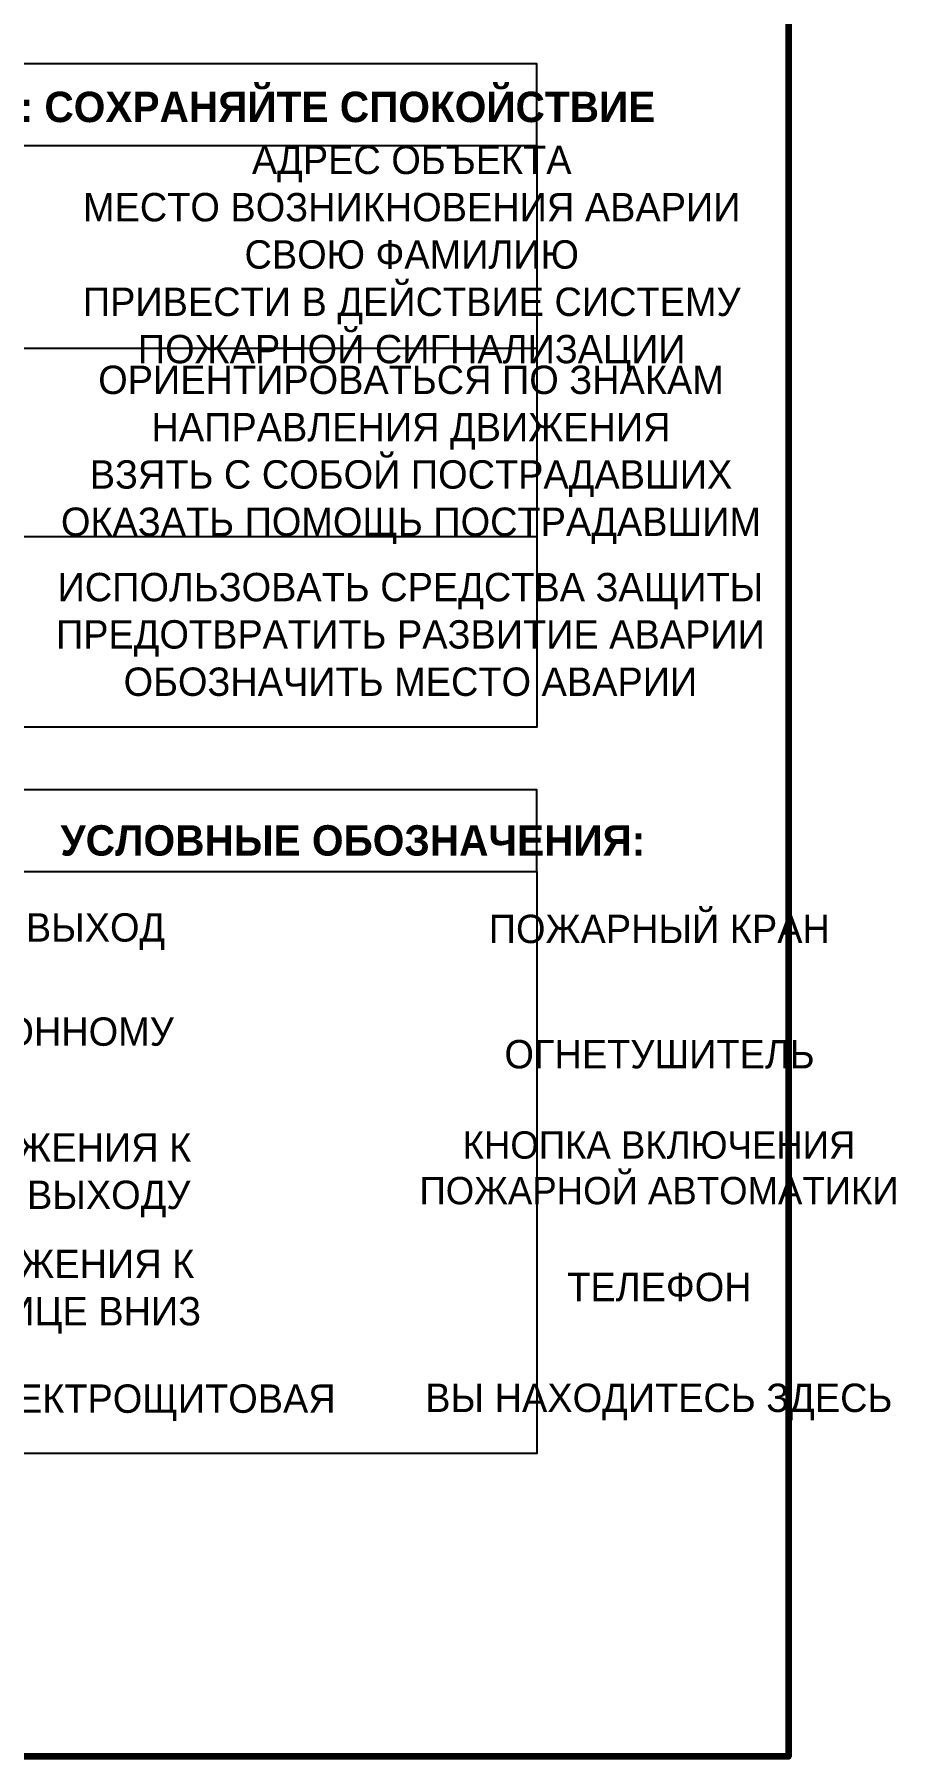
# Model space of a CAD drawing. Header units: millimetres. Extents: x 13810 to 67229, y 12374 to 21950.
# Drawn here: x 31814.8 to 31899.9, y 19087 to 19256.9 of the extents above; entities that cross this region are included whole.
import ezdxf

# ---------------------------------------------------------------- set-up
doc = ezdxf.new("R2010")
doc.units = ezdxf.units.MM
doc.styles.add('обычный', font='arial.ttf')

msp = doc.modelspace()

# ---------------------------------------------------------------- linework, layer by layer
at = {"color": 2, "lineweight": 100}
msp.add_lwpolyline([(31289.29, 19482.03), (31889.29, 19482.03), (31889.29, 19087.03), (31289.29, 19087.03)], close=True, dxfattribs=at)
for points in [[(31720.68, 19245.99), (31864.45, 19245.99), (31864.45, 19254.04), (31720.68, 19254.04)], [(31720.68, 19245.99), (31864.45, 19245.99), (31864.45, 19188.59), (31720.68, 19188.59)], [(31720.68, 19174.34), (31864.45, 19174.34), (31864.45, 19182.4), (31720.68, 19182.4)], [(31720.68, 19174.34), (31864.45, 19174.34), (31864.45, 19116.94), (31720.68, 19116.94)]]:
    msp.add_lwpolyline(points, close=True)
for points in [[(31779.1, 19226), (31720.68, 19226), (31864.45, 19226)], [(31779.1, 19207.42), (31720.68, 19207.42), (31864.45, 19207.42)]]:
    msp.add_lwpolyline(points)

# ---------------------------------------------------------------- texts
at = {"lineweight": 0, "attachment_point": 5, "style": 'обычный'}
for s, insert, char_height, width in [('{\\fProxima Nova Rg|b1|i0|c204|p2;ДЕЙСТВИЯ ПРИ АВАРИИ: СОХРАНЯЙТЕ СПОКОЙСТВИЕ\\H1.6644x; }', (31819.63, 19249.36), 3, 175.1736), ('\\pi-8.4,l8.4,t8.4;{\\fProxima Nova Rg|b0|i0|c204|p2;АДРЕС ОБЪЕКТА\\PМЕСТО ВОЗНИКНОВЕНИЯ АВАРИИ\\PСВОЮ ФАМИЛИЮ\\PПРИВЕСТИ В ДЕЙСТВИЕ СИСТЕМУ \\PПОЖАРНОЙ СИГНАЛИЗАЦИИ}', (31852.08, 19234.83), 2.8, 126.6484), ('\\pi-8.4,l8.4,t8.4;{\\fProxima Nova Rg|b0|i0|c204|p2;ОРИЕНТИРОВАТЬСЯ ПО ЗНАКАМ \\PНАПРАВЛЕНИЯ ДВИЖЕНИЯ\\PВЗЯТЬ С СОБОЙ ПОСТРАДАВШИХ\\PОКАЗАТЬ ПОМОЩЬ ПОСТРАДАВШИМ}', (31852.01, 19215.46), 2.8, 126.6484), ('\\pi-8.4,l8.4,t8.4;{\\fProxima Nova Rg|b0|i0|c204|p2;ИСПОЛЬЗОВАТЬ СРЕДСТВА ЗАЩИТЫ \\PПРЕДОТВРАТИТЬ РАЗВИТИЕ АВАРИИ\\PОБОЗНАЧИТЬ МЕСТО АВАРИИ}', (31851.95, 19197.73), 2.8, 126.6484), ('{\\fProxima Nova Rg|b1|i0|c204|p2;УСЛОВНЫЕ ОБОЗНАЧЕНИЯ:\\H1.1997x; }', (31846.27, 19177.4), 3, 175.1736), ('\\pi-8.4,l8.4,t8.4;{\\fProxima Nova Rg|b0|i0|c204|p2;ЭВАКУАЦИОННЫЙ ВЫХОД\\H1.6404x; }', (31803.07, 19168.43), 2.8, 126.6484), ('\\pi-8.4,l8.4,t8.4;{\\fProxima Nova Rg|b0|i0|c204|p2;ПОЖАРНЫЙ КРАН\\H1.6404x; }', (31876.53, 19168.67), 2.8, 126.6484), ('\\pi-8.4,l8.4,t8.4;{\\fProxima Nova Rg|b0|i0|c204|p2;ПУТЬ К ЭВАКУАЦИОННОМУ \\PВЫХОДУ }', (31803.08, 19155.82), 2.8, 126.6484), ('\\pi-8.4,l8.4,t8.4;{\\fProxima Nova Rg|b0|i0|c204|p2;ОГНЕТУШИТЕЛЬ\\H1.1997x; }', (31876.55, 19156.31), 2.8, 126.6484), ('\\pi-8.4,l8.4,t8.4;{\\fProxima Nova Rg|b0|i0|c204|p2;НАПРАВЛЕНИЕ ДВИЖЕНИЯ К \\PЭВАКУАЦИОННОМУ ВЫХОДУ}', (31803.17, 19144.38), 2.8, 126.6484), ('\\pi-8.1,l8.1,t8.1;{\\fProxima Nova Rg|b0|i0|c204|p2;КНОПКА ВКЛЮЧЕНИЯ\\PПОЖАРНОЙ АВТОМАТИКИ}', (31876.5, 19145.1), 2.7, 126.6484), ('\\pi-8.4,l8.4,t8.4;{\\fProxima Nova Rg|b0|i0|c204|p2;НАПРАВЛЕНИЕ ДВИЖЕНИЯ К \\PВЫХОДУ ПО ЛЕСТНИЦЕ ВНИЗ}', (31803.47, 19132.9), 2.8, 126.6484), ('\\pi-8.4,l8.4,t8.4;{\\fProxima Nova Rg|b0|i0|c204|p2;ТЕЛЕФОН\\H1.1997x; }', (31876.54, 19133.34), 2.8, 126.6484), ('\\pi-8.4,l8.4,t8.4;{\\fProxima Nova Rg|b0|i0|c204|p2;ЭЛЕКТРОЩИТОВАЯ\\H1.1997x; }', (31826.26, 19121.94), 2.8, 126.6484), ('\\pi-8.4,l8.4,t8.4;{\\fProxima Nova Rg|b0|i0|c204|p2;ВЫ НАХОДИТЕСЬ ЗДЕСЬ\\H1.1997x; }', (31876.48, 19122.02), 2.8, 126.6484)]:
    msp.add_mtext(s, dxfattribs=dict(at, insert=insert, char_height=char_height, width=width))

doc.saveas('drawing.dxf')
